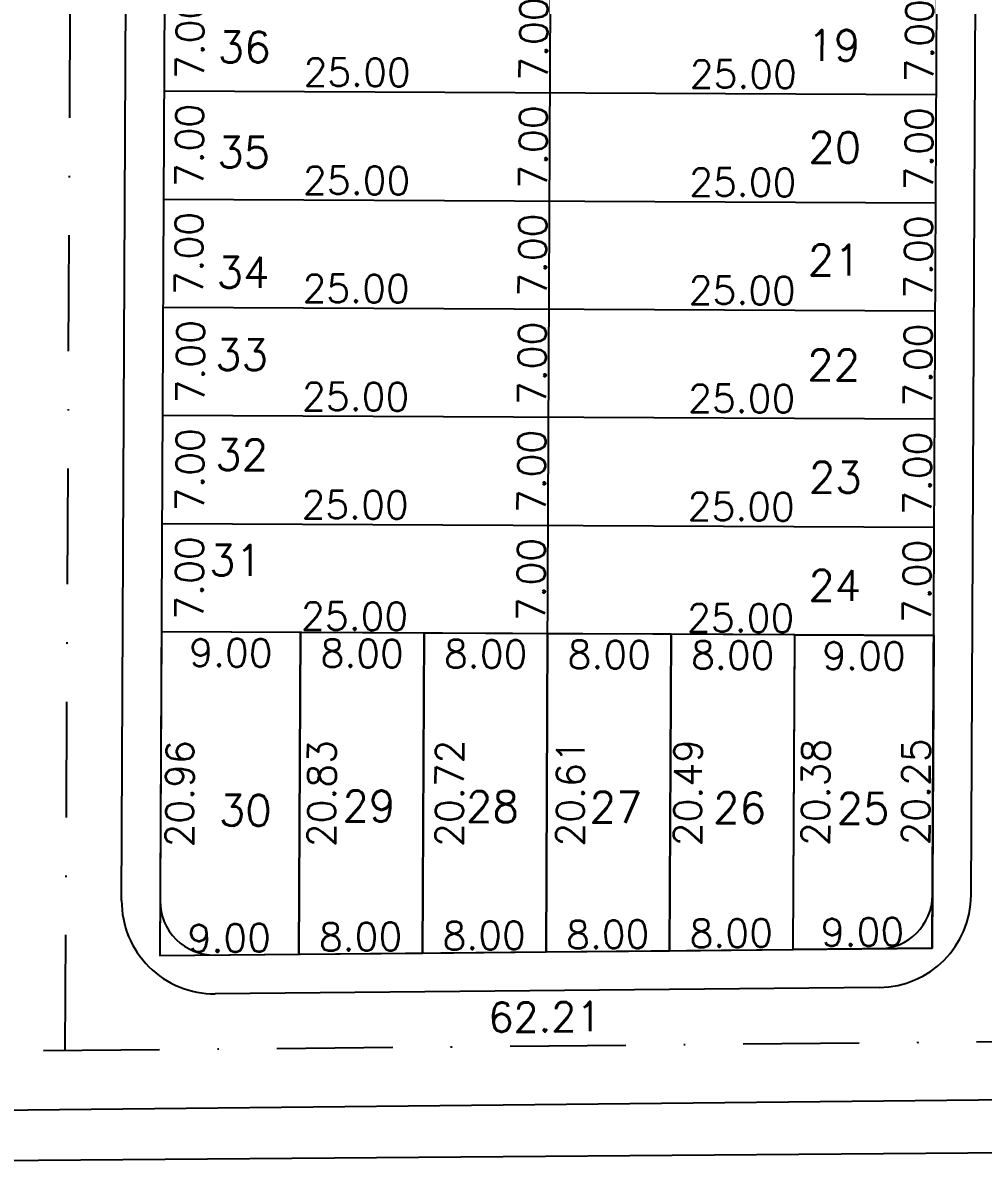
# Model space of a CAD drawing. Header units: millimetres. Extents: x -4430026 to 4783824, y 584 to 9593110.
# Drawn here: x 3167.3 to 3229.5, y 1505 to 1579.3 of the extents above; entities that cross this region are included whole.
import ezdxf
from ezdxf.enums import TextEntityAlignment as Align

# ---------------------------------------------------------------- set-up
doc = ezdxf.new("R2010")
doc.units = ezdxf.units.MM
doc.linetypes.add('DASHDOT', pattern=[1, 0.5, -0.25, 0, -0.25])
doc.linetypes.add('HIDDEN2', pattern=[0.1875, 0.125, -0.0625])
for name, color, linetype in [('BOUNDARY LOTES', 2, 'Continuous'), ('Calçada', 1, 'Continuous'), ('Cota', 8, 'Continuous'), ('COTAS', 8, 'Continuous'), ('curvas', 4, 'Continuous'), ('Lotes', 2, 'Continuous'), ('Numero de lotes', 5, 'Continuous'), ('Projeção', 8, 'HIDDEN2'), ('QUADRA', 4, 'Continuous')]:
    doc.layers.add(name, color=color, linetype=linetype)
doc.styles.add('arcad1', font='romans.shx')
doc.styles.add('ROMANS', font='romans.shx')
doc.dimstyles.new('BOLA100', dxfattribs={"dimscale": 0, "dimtxt": 1.9, "dimasz": 0.18, "dimexe": 0.18, "dimexo": 0.063, "dimgap": 0, "dimtad": 1, "dimzin": 4, "dimdsep": 46, "dimtxsty": 'ROMANS', "dimcen": 0.09, "dimse1": 1, "dimse2": 1, "dimsd1": 1, "dimsd2": 1, "dimclrt": 256, "dimaunit": 1, "dimadec": 4, "dimazin": 0, "dimtfac": 1.2, "dimtix": 1, "dimtmove": 2, "dimatfit": 3, "dimfxl": 1, "dimtvp": 2, "dimtolj": 1, "dimtzin": 4, "dimarcsym": 0})
doc.dimstyles.get("Standard").update_dxf_attribs({"dimtxt": 0.18, "dimasz": 0.18, "dimexe": 0.18, "dimexo": 0.0625, "dimgap": 0.09, "dimtad": 0, "dimtih": 1, "dimtoh": 1, "dimdec": 4, "dimzin": 0, "dimdsep": 46, "dimtxsty": 'Standard', "dimcen": 0.09, "dimadec": 0, "dimazin": 0, "dimtfac": 1, "dimtdec": 4, "dimtofl": 0, "dimtmove": 0, "dimatfit": 3, "dimfxl": 1, "dimtolj": 1, "dimtzin": 0, "dimarcsym": 0})

# ---------------------------------------------------------------- blocks, each defined once
blk = doc.blocks.new('*D13722')
at = {"layer": 'DEFPOINTS', "color": 0, "linetype": 'ByBlock'}
for p in [(3107.872, 1512.137), (3170.075, 1512.727), (3170.075, 1512.727)]:
    blk.add_point(p, dxfattribs=at)
at = {"layer": 'COTAS', "linetype": 'ByBlock', "insert": (3138.994, 1514.099), "char_height": 1.9, "attachment_point": 5, "rotation": 0.54386, "style": 'ROMANS'}
blk.add_mtext('\\A1;62.21', dxfattribs=at)
blk = doc.blocks.new('*D13723')
at = {"layer": 'DEFPOINTS', "color": 0, "linetype": 'ByBlock'}
for p in [(3232.279, 1513.318), (3232.279, 1513.318), (3170.075, 1512.727)]:
    blk.add_point(p, dxfattribs=at)
at = {"layer": 'COTAS', "linetype": 'ByBlock', "insert": (3201.129, 1514.92), "char_height": 1.9, "attachment_point": 5, "rotation": 0.54386, "style": 'ROMANS'}
blk.add_mtext('\\A1;62.21', dxfattribs=at)
blk = doc.blocks.new('*D13731')
at = {"layer": 'DEFPOINTS', "color": 0, "linetype": 'ByBlock'}
for p in [(3170.97, 1701.556), (3170.075, 1512.727), (3170.075, 1512.727)]:
    blk.add_point(p, dxfattribs=at)
at = {"layer": 'COTAS', "linetype": 'ByBlock', "insert": (3168.627, 1607.032), "char_height": 1.9, "attachment_point": 5, "rotation": 89.72858, "style": 'ROMANS'}
blk.add_mtext('\\A1;188.83', dxfattribs=at)
blk = doc.blocks.new('*D12544')
at = {"layer": 'DEFPOINTS', "color": 0}
for p in [(3217.303, 1539.654), (3222.305, 1539.63), (3217.207, 1519.275)]:
    blk.add_point(p, dxfattribs=at)
at = {"layer": 'Cota', "color": 41, "insert": (3218.657, 1529.458), "char_height": 1.8, "attachment_point": 5, "rotation": 89.72858, "style": 'ROMANS'}
blk.add_mtext('\\A1;20.38', dxfattribs=at)
blk = doc.blocks.new('*D12545')
at = {"layer": 'DEFPOINTS', "color": 0}
for p in [(3226.303, 1539.611), (3228.803, 1539.599), (3226.207, 1519.36)]:
    blk.add_point(p, dxfattribs=at)
at = {"layer": 'Cota', "color": 41, "insert": (3225.155, 1529.491), "char_height": 1.8, "attachment_point": 5, "rotation": 89.72858, "style": 'ROMANS'}
blk.add_mtext('\\A1;20.25', dxfattribs=at)
blk = doc.blocks.new('*D12546')
at = {"layer": 'DEFPOINTS', "color": 0}
for p in [(3209.303, 1539.691), (3214.031, 1539.669), (3209.206, 1519.199)]:
    blk.add_point(p, dxfattribs=at)
at = {"layer": 'Cota', "color": 41, "insert": (3210.383, 1529.44), "char_height": 1.8, "attachment_point": 5, "rotation": 89.72858, "style": 'ROMANS'}
blk.add_mtext('\\A1;20.49', dxfattribs=at)
blk = doc.blocks.new('*D12547')
at = {"layer": 'DEFPOINTS', "color": 0}
for p in [(3201.303, 1539.729), (3206.428, 1539.705), (3201.206, 1519.123)]:
    blk.add_point(p, dxfattribs=at)
at = {"layer": 'Cota', "color": 41, "insert": (3202.78, 1529.419), "char_height": 1.8, "attachment_point": 5, "rotation": 89.72858, "style": 'ROMANS'}
blk.add_mtext('\\A1;20.61', dxfattribs=at)
blk = doc.blocks.new('*D12548')
at = {"layer": 'DEFPOINTS', "color": 0}
for p in [(3193.304, 1539.767), (3198.602, 1539.742), (3193.205, 1519.047)]:
    blk.add_point(p, dxfattribs=at)
at = {"layer": 'Cota', "color": 41, "insert": (3194.953, 1529.399), "char_height": 1.8, "attachment_point": 5, "rotation": 89.72858, "style": 'ROMANS'}
blk.add_mtext('\\A1;20.72', dxfattribs=at)
blk = doc.blocks.new('*D12549')
at = {"layer": 'DEFPOINTS', "color": 0}
for p in [(3185.304, 1539.805), (3190.328, 1539.781), (3185.205, 1518.971)]:
    blk.add_point(p, dxfattribs=at)
at = {"layer": 'Cota', "color": 41, "insert": (3186.678, 1529.381), "char_height": 1.8, "attachment_point": 5, "rotation": 89.72858, "style": 'ROMANS'}
blk.add_mtext('\\A1;20.83', dxfattribs=at)
blk = doc.blocks.new('*D12550')
at = {"layer": 'DEFPOINTS', "color": 0}
for p in [(3176.304, 1539.848), (3176.204, 1518.886), (3181.036, 1518.863)]:
    blk.add_point(p, dxfattribs=at)
at = {"layer": 'Cota', "color": 41, "insert": (3177.485, 1529.361), "char_height": 1.8, "attachment_point": 5, "rotation": 89.72858, "style": 'ROMANS'}
blk.add_mtext('\\A1;20.96', dxfattribs=at)
blk = doc.blocks.new('*D12551')
at = {"layer": 'DEFPOINTS', "color": 0}
for p in [(3176.204, 1518.886), (3185.205, 1518.971), (3185.229, 1516.471)]:
    blk.add_point(p, dxfattribs=at)
at = {"layer": 'Cota', "color": 41, "insert": (3180.694, 1520.028), "char_height": 1.8, "attachment_point": 5, "rotation": 0.54386, "style": 'ROMANS'}
blk.add_mtext('\\A1;9.00', dxfattribs=at)
blk = doc.blocks.new('*D11640')
at = {"layer": 'DEFPOINTS', "color": 0}
for p in [(3185.205, 1518.971), (3193.205, 1519.047), (3193.229, 1516.547)]:
    blk.add_point(p, dxfattribs=at)
at = {"layer": 'Cota', "color": 41, "insert": (3189.195, 1520.109), "char_height": 1.8, "attachment_point": 5, "rotation": 0.54386, "style": 'ROMANS'}
blk.add_mtext('\\A1;8.00', dxfattribs=at)
blk = doc.blocks.new('*D11641')
at = {"layer": 'DEFPOINTS', "color": 0}
for p in [(3193.205, 1519.047), (3201.206, 1519.123), (3201.23, 1516.623)]:
    blk.add_point(p, dxfattribs=at)
at = {"layer": 'Cota', "color": 41, "insert": (3197.195, 1520.185), "char_height": 1.8, "attachment_point": 5, "rotation": 0.54386, "style": 'ROMANS'}
blk.add_mtext('\\A1;8.00', dxfattribs=at)
blk = doc.blocks.new('*D11642')
at = {"layer": 'DEFPOINTS', "color": 0}
for p in [(3201.206, 1519.123), (3209.206, 1519.199), (3209.23, 1516.699)]:
    blk.add_point(p, dxfattribs=at)
at = {"layer": 'Cota', "color": 41, "insert": (3205.196, 1520.261), "char_height": 1.8, "attachment_point": 5, "rotation": 0.54386, "style": 'ROMANS'}
blk.add_mtext('\\A1;8.00', dxfattribs=at)
blk = doc.blocks.new('*D11643')
at = {"layer": 'DEFPOINTS', "color": 0}
for p in [(3209.206, 1519.199), (3217.207, 1519.275), (3217.23, 1516.775)]:
    blk.add_point(p, dxfattribs=at)
at = {"layer": 'Cota', "color": 41, "insert": (3213.196, 1520.337), "char_height": 1.8, "attachment_point": 5, "rotation": 0.54386, "style": 'ROMANS'}
blk.add_mtext('\\A1;8.00', dxfattribs=at)
blk = doc.blocks.new('*D11644')
at = {"layer": 'DEFPOINTS', "color": 0}
for p in [(3217.207, 1519.275), (3226.207, 1519.36), (3226.231, 1516.86)]:
    blk.add_point(p, dxfattribs=at)
at = {"layer": 'Cota', "color": 41, "insert": (3221.697, 1520.417), "char_height": 1.8, "attachment_point": 5, "rotation": 0.54386, "style": 'ROMANS'}
blk.add_mtext('\\A1;9.00', dxfattribs=at)
blk = doc.blocks.new('*D11645')
at = {"layer": 'DEFPOINTS', "color": 0}
for p in [(3176.302, 1539.534), (3185.302, 1539.492), (3185.28, 1534.871)]:
    blk.add_point(p, dxfattribs=at)
at = {"layer": 'Cota', "color": 41, "insert": (3180.797, 1538.493), "char_height": 1.8, "attachment_point": 5, "rotation": 359.72858, "style": 'ROMANS'}
blk.add_mtext('\\A1;9.00', dxfattribs=at)
blk = doc.blocks.new('*D11646')
at = {"layer": 'DEFPOINTS', "color": 0}
for p in [(3185.302, 1539.492), (3193.302, 1539.454), (3193.28, 1534.834)]:
    blk.add_point(p, dxfattribs=at)
at = {"layer": 'Cota', "color": 41, "insert": (3189.297, 1538.452), "char_height": 1.8, "attachment_point": 5, "rotation": 359.72858, "style": 'ROMANS'}
blk.add_mtext('\\A1;8.00', dxfattribs=at)
blk = doc.blocks.new('*D11647')
at = {"layer": 'DEFPOINTS', "color": 0}
for p in [(3193.302, 1539.454), (3201.302, 1539.416), (3201.28, 1534.796)]:
    blk.add_point(p, dxfattribs=at)
at = {"layer": 'Cota', "color": 41, "insert": (3197.297, 1538.415), "char_height": 1.8, "attachment_point": 5, "rotation": 359.72858, "style": 'ROMANS'}
blk.add_mtext('\\A1;8.00', dxfattribs=at)
blk = doc.blocks.new('*D11648')
at = {"layer": 'DEFPOINTS', "color": 0}
for p in [(3201.302, 1539.416), (3209.302, 1539.378), (3209.28, 1534.758)]:
    blk.add_point(p, dxfattribs=at)
at = {"layer": 'Cota', "color": 41, "insert": (3205.297, 1538.377), "char_height": 1.8, "attachment_point": 5, "rotation": 359.72858, "style": 'ROMANS'}
blk.add_mtext('\\A1;8.00', dxfattribs=at)
blk = doc.blocks.new('*D11649')
at = {"layer": 'DEFPOINTS', "color": 0}
for p in [(3209.302, 1539.378), (3217.302, 1539.34), (3217.28, 1534.72)]:
    blk.add_point(p, dxfattribs=at)
at = {"layer": 'Cota', "color": 41, "insert": (3213.297, 1538.339), "char_height": 1.8, "attachment_point": 5, "rotation": 359.72858, "style": 'ROMANS'}
blk.add_mtext('\\A1;8.00', dxfattribs=at)
blk = doc.blocks.new('*D11650')
at = {"layer": 'DEFPOINTS', "color": 0}
for p in [(3217.302, 1539.34), (3226.302, 1539.297), (3226.28, 1534.677)]:
    blk.add_point(p, dxfattribs=at)
at = {"layer": 'Cota', "color": 41, "insert": (3221.797, 1538.298), "char_height": 1.8, "attachment_point": 5, "rotation": 359.72858, "style": 'ROMANS'}
blk.add_mtext('\\A1;9.00', dxfattribs=at)
blk = doc.blocks.new('*D11693')
at = {"layer": 'DEFPOINTS', "color": 0}
for p in [(3176.483, 1577.747), (3201.483, 1577.628), (3201.458, 1572.416)]:
    blk.add_point(p, dxfattribs=at)
at = {"layer": 'Cota', "color": 41, "insert": (3188.975, 1576.075), "char_height": 1.8, "attachment_point": 5, "rotation": 359.72858, "style": 'ROMANS'}
blk.add_mtext('\\A1;25.00', dxfattribs=at)
blk = doc.blocks.new('*D11694')
at = {"layer": 'DEFPOINTS', "color": 0}
for p in [(3201.483, 1577.628), (3226.483, 1577.51), (3226.458, 1572.298)]:
    blk.add_point(p, dxfattribs=at)
at = {"layer": 'Cota', "color": 41, "insert": (3213.975, 1575.957), "char_height": 1.8, "attachment_point": 5, "rotation": 359.72858, "style": 'ROMANS'}
blk.add_mtext('\\A1;25.00', dxfattribs=at)
blk = doc.blocks.new('*D11695')
at = {"layer": 'DEFPOINTS', "color": 0}
for p in [(3176.45, 1570.747), (3201.45, 1570.628), (3201.425, 1565.416)]:
    blk.add_point(p, dxfattribs=at)
at = {"layer": 'Cota', "color": 41, "insert": (3188.942, 1569.075), "char_height": 1.8, "attachment_point": 5, "rotation": 359.72858, "style": 'ROMANS'}
blk.add_mtext('\\A1;25.00', dxfattribs=at)
blk = doc.blocks.new('*D11696')
at = {"layer": 'DEFPOINTS', "color": 0}
for p in [(3201.45, 1570.628), (3226.45, 1570.51), (3226.425, 1565.298)]:
    blk.add_point(p, dxfattribs=at)
at = {"layer": 'Cota', "color": 41, "insert": (3213.942, 1568.957), "char_height": 1.8, "attachment_point": 5, "rotation": 359.72858, "style": 'ROMANS'}
blk.add_mtext('\\A1;25.00', dxfattribs=at)
blk = doc.blocks.new('*D11697')
at = {"layer": 'DEFPOINTS', "color": 0}
for p in [(3201.417, 1563.628), (3226.416, 1563.51), (3226.392, 1558.298)]:
    blk.add_point(p, dxfattribs=at)
at = {"layer": 'Cota', "color": 41, "insert": (3213.909, 1561.957), "char_height": 1.8, "attachment_point": 5, "rotation": 359.72858, "style": 'ROMANS'}
blk.add_mtext('\\A1;25.00', dxfattribs=at)
blk = doc.blocks.new('*D11698')
at = {"layer": 'DEFPOINTS', "color": 0}
for p in [(3176.384, 1556.747), (3201.383, 1556.628), (3201.359, 1551.416)]:
    blk.add_point(p, dxfattribs=at)
at = {"layer": 'Cota', "color": 41, "insert": (3188.876, 1555.076), "char_height": 1.8, "attachment_point": 5, "rotation": 359.72858, "style": 'ROMANS'}
blk.add_mtext('\\A1;25.00', dxfattribs=at)
blk = doc.blocks.new('*D11699')
at = {"layer": 'DEFPOINTS', "color": 0}
for p in [(3201.383, 1556.628), (3226.383, 1556.51), (3226.359, 1551.298)]:
    blk.add_point(p, dxfattribs=at)
at = {"layer": 'Cota', "color": 41, "insert": (3213.876, 1554.957), "char_height": 1.8, "attachment_point": 5, "rotation": 359.72858, "style": 'ROMANS'}
blk.add_mtext('\\A1;25.00', dxfattribs=at)
blk = doc.blocks.new('*D11857')
at = {"layer": 'DEFPOINTS', "color": 0}
for p in [(3176.351, 1549.747), (3201.35, 1549.629), (3201.326, 1544.417)]:
    blk.add_point(p, dxfattribs=at)
at = {"layer": 'Cota', "color": 41, "insert": (3188.843, 1548.076), "char_height": 1.8, "attachment_point": 5, "rotation": 359.72858, "style": 'ROMANS'}
blk.add_mtext('\\A1;25.00', dxfattribs=at)
blk = doc.blocks.new('*D11858')
at = {"layer": 'DEFPOINTS', "color": 0}
for p in [(3201.35, 1549.629), (3226.35, 1549.51), (3226.325, 1544.298)]:
    blk.add_point(p, dxfattribs=at)
at = {"layer": 'Cota', "color": 41, "insert": (3213.843, 1547.957), "char_height": 1.8, "attachment_point": 5, "rotation": 359.72858, "style": 'ROMANS'}
blk.add_mtext('\\A1;25.00', dxfattribs=at)
blk = doc.blocks.new('*D11859')
at = {"layer": 'DEFPOINTS', "color": 0}
for p in [(3176.316, 1542.534), (3201.316, 1542.416), (3201.291, 1537.204)]:
    blk.add_point(p, dxfattribs=at)
at = {"layer": 'Cota', "color": 41, "insert": (3188.809, 1540.863), "char_height": 1.8, "attachment_point": 5, "rotation": 359.72858, "style": 'ROMANS'}
blk.add_mtext('\\A1;25.00', dxfattribs=at)
blk = doc.blocks.new('*D11860')
at = {"layer": 'DEFPOINTS', "color": 0}
for p in [(3201.316, 1542.416), (3226.316, 1542.297), (3226.291, 1537.085)]:
    blk.add_point(p, dxfattribs=at)
at = {"layer": 'Cota', "color": 41, "insert": (3213.808, 1540.744), "char_height": 1.8, "attachment_point": 5, "rotation": 359.72858, "style": 'ROMANS'}
blk.add_mtext('\\A1;25.00', dxfattribs=at)
blk = doc.blocks.new('*D11861')
at = {"layer": 'DEFPOINTS', "color": 0}
for p in [(3177.775, 1546.841), (3181.73, 1546.822), (3177.741, 1539.841)]:
    blk.add_point(p, dxfattribs=at)
at = {"layer": 'Cota', "color": 41, "insert": (3178.114, 1543.339), "char_height": 1.8, "attachment_point": 5, "rotation": 89.72858, "style": 'ROMANS'}
blk.add_mtext('\\A1;7.00', dxfattribs=at)
blk = doc.blocks.new('*D11862')
at = {"layer": 'DEFPOINTS', "color": 0}
for p in [(3176.37, 1553.848), (3181.763, 1553.822), (3177.775, 1546.841)]:
    blk.add_point(p, dxfattribs=at)
at = {"layer": 'Cota', "color": 41, "insert": (3178.147, 1550.339), "char_height": 1.8, "attachment_point": 5, "rotation": 89.72858, "style": 'ROMANS'}
blk.add_mtext('\\A1;7.00', dxfattribs=at)
blk = doc.blocks.new('*D11863')
at = {"layer": 'DEFPOINTS', "color": 0}
for p in [(3176.403, 1560.848), (3181.797, 1560.822), (3176.37, 1553.848)]:
    blk.add_point(p, dxfattribs=at)
at = {"layer": 'Cota', "color": 41, "insert": (3178.18, 1557.339), "char_height": 1.8, "attachment_point": 5, "rotation": 89.72858, "style": 'ROMANS'}
blk.add_mtext('\\A1;7.00', dxfattribs=at)
blk = doc.blocks.new('*D11864')
at = {"layer": 'DEFPOINTS', "color": 0}
for p in [(3178.929, 1567.836), (3181.698, 1567.823), (3178.896, 1560.836)]:
    blk.add_point(p, dxfattribs=at)
at = {"layer": 'Cota', "color": 41, "insert": (3178.081, 1564.34), "char_height": 1.8, "attachment_point": 5, "rotation": 89.72858, "style": 'ROMANS'}
blk.add_mtext('\\A1;7.00', dxfattribs=at)
blk = doc.blocks.new('*D11865')
at = {"layer": 'DEFPOINTS', "color": 0}
for p in [(3181.731, 1574.822), (3181.731, 1574.822), (3178.929, 1567.836)]:
    blk.add_point(p, dxfattribs=at)
at = {"layer": 'Cota', "color": 41, "insert": (3178.115, 1571.34), "char_height": 1.8, "attachment_point": 5, "rotation": 89.72858, "style": 'ROMANS'}
blk.add_mtext('\\A1;7.00', dxfattribs=at)
blk = doc.blocks.new('*D11866')
at = {"layer": 'DEFPOINTS', "color": 0}
for p in [(3181.764, 1581.822), (3181.764, 1581.822), (3181.731, 1574.822)]:
    blk.add_point(p, dxfattribs=at)
at = {"layer": 'Cota', "color": 41, "insert": (3178.148, 1578.339), "char_height": 1.8, "attachment_point": 5, "rotation": 89.72858, "style": 'ROMANS'}
blk.add_mtext('\\A1;7.00', dxfattribs=at)
blk = doc.blocks.new('*D11890')
at = {"layer": 'DEFPOINTS', "color": 0}
for p in [(3201.502, 1581.729), (3201.469, 1574.729), (3203.989, 1574.717)]:
    blk.add_point(p, dxfattribs=at)
at = {"layer": 'Cota', "color": 41, "insert": (3200.406, 1578.234), "char_height": 1.8, "attachment_point": 5, "rotation": 89.72858, "style": 'ROMANS'}
blk.add_mtext('\\A1;7.00', dxfattribs=at)
blk = doc.blocks.new('*D11891')
at = {"layer": 'DEFPOINTS', "color": 0}
for p in [(3201.469, 1574.729), (3201.436, 1567.729), (3203.956, 1567.717)]:
    blk.add_point(p, dxfattribs=at)
at = {"layer": 'Cota', "color": 41, "insert": (3200.372, 1571.234), "char_height": 1.8, "attachment_point": 5, "rotation": 89.72858, "style": 'ROMANS'}
blk.add_mtext('\\A1;7.00', dxfattribs=at)
blk = doc.blocks.new('*D11892')
at = {"layer": 'DEFPOINTS', "color": 0}
for p in [(3201.436, 1567.729), (3201.403, 1560.729), (3203.923, 1560.717)]:
    blk.add_point(p, dxfattribs=at)
at = {"layer": 'Cota', "color": 41, "insert": (3200.339, 1564.234), "char_height": 1.8, "attachment_point": 5, "rotation": 89.72858, "style": 'ROMANS'}
blk.add_mtext('\\A1;7.00', dxfattribs=at)
blk = doc.blocks.new('*D11893')
at = {"layer": 'DEFPOINTS', "color": 0}
for p in [(3201.403, 1560.729), (3201.37, 1553.729), (3203.889, 1553.717)]:
    blk.add_point(p, dxfattribs=at)
at = {"layer": 'Cota', "color": 41, "insert": (3200.306, 1557.234), "char_height": 1.8, "attachment_point": 5, "rotation": 89.72858, "style": 'ROMANS'}
blk.add_mtext('\\A1;7.00', dxfattribs=at)
blk = doc.blocks.new('*D11894')
at = {"layer": 'DEFPOINTS', "color": 0}
for p in [(3201.37, 1553.729), (3201.337, 1546.729), (3203.856, 1546.717)]:
    blk.add_point(p, dxfattribs=at)
at = {"layer": 'Cota', "color": 41, "insert": (3200.273, 1550.234), "char_height": 1.8, "attachment_point": 5, "rotation": 89.72858, "style": 'ROMANS'}
blk.add_mtext('\\A1;7.00', dxfattribs=at)
blk = doc.blocks.new('*D11895')
at = {"layer": 'DEFPOINTS', "color": 0}
for p in [(3201.337, 1546.729), (3201.303, 1539.729), (3203.823, 1539.717)]:
    blk.add_point(p, dxfattribs=at)
at = {"layer": 'Cota', "color": 41, "insert": (3200.24, 1543.234), "char_height": 1.8, "attachment_point": 5, "rotation": 89.72858, "style": 'ROMANS'}
blk.add_mtext('\\A1;7.00', dxfattribs=at)
blk = doc.blocks.new('*D11896')
at = {"layer": 'DEFPOINTS', "color": 0}
for p in [(3226.336, 1546.611), (3228.836, 1546.599), (3226.303, 1539.611)]:
    blk.add_point(p, dxfattribs=at)
at = {"layer": 'Cota', "color": 41, "insert": (3225.22, 1543.116), "char_height": 1.8, "attachment_point": 5, "rotation": 89.72858, "style": 'ROMANS'}
blk.add_mtext('\\A1;7.00', dxfattribs=at)
blk = doc.blocks.new('*D11897')
at = {"layer": 'DEFPOINTS', "color": 0}
for p in [(3226.369, 1553.611), (3228.869, 1553.599), (3226.336, 1546.611)]:
    blk.add_point(p, dxfattribs=at)
at = {"layer": 'Cota', "color": 41, "insert": (3225.253, 1550.116), "char_height": 1.8, "attachment_point": 5, "rotation": 89.72858, "style": 'ROMANS'}
blk.add_mtext('\\A1;7.00', dxfattribs=at)
blk = doc.blocks.new('*D11898')
at = {"layer": 'DEFPOINTS', "color": 0}
for p in [(3226.403, 1560.611), (3228.903, 1560.599), (3226.369, 1553.611)]:
    blk.add_point(p, dxfattribs=at)
at = {"layer": 'Cota', "color": 41, "insert": (3225.286, 1557.116), "char_height": 1.8, "attachment_point": 5, "rotation": 89.72858, "style": 'ROMANS'}
blk.add_mtext('\\A1;7.00', dxfattribs=at)
blk = doc.blocks.new('*D11899')
at = {"layer": 'DEFPOINTS', "color": 0}
for p in [(3226.436, 1567.611), (3228.936, 1567.599), (3226.403, 1560.611)]:
    blk.add_point(p, dxfattribs=at)
at = {"layer": 'Cota', "color": 41, "insert": (3225.319, 1564.116), "char_height": 1.8, "attachment_point": 5, "rotation": 89.72858, "style": 'ROMANS'}
blk.add_mtext('\\A1;7.00', dxfattribs=at)
blk = doc.blocks.new('*D11900')
at = {"layer": 'DEFPOINTS', "color": 0}
for p in [(3226.469, 1574.611), (3228.969, 1574.599), (3226.436, 1567.611)]:
    blk.add_point(p, dxfattribs=at)
at = {"layer": 'Cota', "color": 41, "insert": (3225.352, 1571.116), "char_height": 1.8, "attachment_point": 5, "rotation": 89.72858, "style": 'ROMANS'}
blk.add_mtext('\\A1;7.00', dxfattribs=at)
blk = doc.blocks.new('*D11901')
at = {"layer": 'DEFPOINTS', "color": 0}
for p in [(3226.502, 1581.61), (3229.002, 1581.599), (3226.469, 1574.611)]:
    blk.add_point(p, dxfattribs=at)
at = {"layer": 'Cota', "color": 41, "insert": (3225.386, 1578.116), "char_height": 1.8, "attachment_point": 5, "rotation": 89.72858, "style": 'ROMANS'}
blk.add_mtext('\\A1;7.00', dxfattribs=at)
blk = doc.blocks.new('*D9537')
at = {"layer": 'DEFPOINTS', "color": 0}
for p in [(3176.417, 1563.747), (3201.417, 1563.628), (3201.392, 1558.416)]:
    blk.add_point(p, dxfattribs=at)
at = {"layer": 'Cota', "color": 41, "insert": (3188.909, 1562.076), "char_height": 1.8, "attachment_point": 5, "rotation": 359.72858, "style": 'ROMANS'}
blk.add_mtext('\\A1;25.00', dxfattribs=at)

msp = doc.modelspace()

# ---------------------------------------------------------------- linework, layer by layer
at = {"layer": 'BOUNDARY LOTES', "elevation": 2.439}
for points in [[(3176.304, 1539.848), (3176.204, 1518.886), (3185.205, 1518.971), (3185.304, 1539.805), (3176.304, 1539.848)], [(3185.304, 1539.805), (3185.205, 1518.971), (3193.205, 1519.047), (3193.304, 1539.767), (3185.304, 1539.805)], [(3193.304, 1539.767), (3193.205, 1519.047), (3201.206, 1519.123), (3201.303, 1539.729), (3193.304, 1539.767)], [(3201.303, 1539.729), (3201.206, 1519.123), (3209.206, 1519.199), (3209.303, 1539.691), (3201.303, 1539.729)], [(3209.303, 1539.691), (3209.206, 1519.199), (3217.207, 1519.275), (3217.303, 1539.654), (3209.303, 1539.691)], [(3217.303, 1539.654), (3226.303, 1539.611), (3226.207, 1519.36), (3217.207, 1519.275), (3217.303, 1539.654)]]:
    msp.add_lwpolyline(points, dxfattribs=at)
at = {"layer": 'Calçada'}
for p, q in [((3173.721, 1522.448, 2.439), (3174.505, 1687.808, 2.439)), ((3228.724, 1522.799, 2.439), (3229.498, 1686.183, 2.439)), ((3222.781, 1516.828, 2.439), (3179.778, 1516.419, 2.439))]:
    msp.add_line(p, q, dxfattribs=at)
at = {"layer": 'Calçada', "lineweight": -3}
msp.add_line((3396.168, 1511.273, 2.439), (2868.585, 1505.731), dxfattribs=at)
at = {"layer": 'Calçada'}
for centre, start, end in [((3222.724, 1522.827, 2.439), 270.54386, 359.72858), ((3179.721, 1522.419, 2.439), 179.72858, 270.54386)]:
    msp.add_arc(centre, 6, start, end, dxfattribs=at)
at = {"layer": 'curvas'}
for centre, start, end in [((3222.724, 1522.827, 2.439), 270.54386, 359.72858), ((3179.721, 1522.419, 2.439), 179.72858, 270.54386)]:
    msp.add_arc(centre, 3.5, start, end, dxfattribs=at)
at = {"layer": 'Lotes'}
for p, q in [((3201.206, 1519.123, 2.439), (3202.023, 1691.679, 2.439)), ((3226.469, 1574.611, 2.439), (3176.47, 1574.847, 2.439)), ((3226.436, 1567.611, 2.439), (3176.436, 1567.847, 2.439)), ((3226.403, 1560.611, 2.439), (3176.403, 1560.848, 2.439)), ((3226.369, 1553.611, 2.439), (3176.37, 1553.848, 2.439)), ((3226.336, 1546.611, 2.439), (3176.337, 1546.848, 2.439)), ((3226.303, 1539.611, 2.439), (3176.304, 1539.848, 2.439)), ((3185.205, 1518.971, 2.439), (3185.303, 1539.592, 2.439)), ((3193.205, 1519.047, 2.439), (3193.303, 1539.554, 2.439)), ((3209.206, 1519.199, 2.439), (3209.302, 1539.478, 2.439)), ((3217.207, 1519.275, 2.439), (3217.302, 1539.44, 2.439))]:
    msp.add_line(p, q, dxfattribs=at)
at = {"layer": 'Projeção', "linetype": 'DASHDOT', "ltscale": 15}
for p, q in [((3170.075, 1512.727, 2.439), (3170.97, 1701.556, 2.439)), ((3629.153, 1517.085, 2.439), (2417.533, 1505.584, 2.439))]:
    msp.add_line(p, q, dxfattribs=at)
at = {"layer": 'QUADRA'}
for p, q in [((3226.207, 1519.36, 2.439), (3227.026, 1692.142, 2.439)), ((3177.021, 1691.216, 2.439), (3176.204, 1518.886, 2.439)), ((3176.204, 1518.886, 2.439), (3226.207, 1519.36, 2.439)), ((3620.382, 1509.203, -39.117), (2911.618, 1503.589))]:
    msp.add_line(p, q, dxfattribs=at)

# ---------------------------------------------------------------- texts
at = {"layer": 'Numero de lotes', "style": 'arcad1'}
for s, p in [('36', (3181.661, 1577.707, 2.439)), ('19', (3219.838, 1577.82, 2.439)), ('35', (3181.629, 1570.901, 2.439)), ('20', (3219.898, 1571.213, 2.439)), ('21', (3219.864, 1563.92, 2.439)), ('34', (3181.592, 1563.125, 2.439)), ('33', (3181.492, 1557.794, 2.439)), ('22', (3219.832, 1557.131, 2.439)), ('32', (3181.492, 1551.315, 2.439)), ('23', (3219.937, 1549.854, 2.439)), ('31', (3181.1, 1544.487, 2.439)), ('24', (3219.904, 1542.854, 2.439)), ('30', (3181.732, 1528.297, 2.439)), ('29', (3189.734, 1528.573, 2.439)), ('28', (3197.734, 1528.535, 2.439)), ('27', (3205.734, 1528.497, 2.439)), ('26', (3213.733, 1528.459, 2.439)), ('25', (3221.733, 1528.421, 2.439))]:
    msp.add_text(s, height=2, rotation=359.72858, dxfattribs=at).set_placement(p, align=Align.MIDDLE_CENTER)

# ---------------------------------------------------------------- dimensions: what is measured, and where the dimension line sits
at = {"layer": 'Cota'}
for base, p1, p2, angle, picture, middle in [((3181.764, 1581.822, 2.439), (3181.731, 1574.822, 2.439), (3181.764, 1581.822, 2.439), 269.72858, '*D11866', (3178.148, 1578.339, 2.439)), ((3203.989, 1574.717, 2.439), (3201.502, 1581.729, 2.439), (3201.469, 1574.729, 2.439), 89.72858, '*D11890', (3200.406, 1578.234, 2.439)), ((3229.002, 1581.599, 2.439), (3226.469, 1574.611, 2.439), (3226.502, 1581.61, 2.439), 269.72858, '*D11901', (3225.386, 1578.116, 2.439)), ((3226.458, 1572.298, 2.439), (3201.483, 1577.628, 2.439), (3226.483, 1577.51, 2.439), 179.72858, '*D11694', (3213.975, 1575.957, 2.439)), ((3181.731, 1574.822, 2.439), (3178.929, 1567.836, 2.439), (3181.731, 1574.822, 2.439), 269.72858, '*D11865', (3178.115, 1571.34, 2.439)), ((3203.956, 1567.717, 2.439), (3201.469, 1574.729, 2.439), (3201.436, 1567.729, 2.439), 89.72858, '*D11891', (3200.372, 1571.234, 2.439)), ((3228.969, 1574.599, 2.439), (3226.436, 1567.611, 2.439), (3226.469, 1574.611, 2.439), 269.72858, '*D11900', (3225.352, 1571.116, 2.439)), ((3226.425, 1565.298, 2.439), (3201.45, 1570.628, 2.439), (3226.45, 1570.51, 2.439), 179.72858, '*D11696', (3213.942, 1568.957, 2.439)), ((3203.923, 1560.717, 2.439), (3201.436, 1567.729, 2.439), (3201.403, 1560.729, 2.439), 89.72858, '*D11892', (3200.339, 1564.234, 2.439)), ((3228.936, 1567.599, 2.439), (3226.403, 1560.611, 2.439), (3226.436, 1567.611, 2.439), 269.72858, '*D11899', (3225.319, 1564.116, 2.439)), ((3226.392, 1558.298, 2.439), (3201.417, 1563.628, 2.439), (3226.416, 1563.51, 2.439), 179.72858, '*D11697', (3213.909, 1561.957, 2.439)), ((3181.797, 1560.822, 2.439), (3176.37, 1553.848, 2.439), (3176.403, 1560.848, 2.439), 269.72858, '*D11863', (3178.18, 1557.339, 2.439)), ((3203.889, 1553.717, 2.439), (3201.403, 1560.729, 2.439), (3201.37, 1553.729, 2.439), 89.72858, '*D11893', (3200.306, 1557.234, 2.439)), ((3228.903, 1560.599, 2.439), (3226.369, 1553.611, 2.439), (3226.403, 1560.611, 2.439), 269.72858, '*D11898', (3225.286, 1557.116, 2.439)), ((3226.359, 1551.298, 2.439), (3201.383, 1556.628, 2.439), (3226.383, 1556.51, 2.439), 179.72858, '*D11699', (3213.876, 1554.957, 2.439)), ((3181.763, 1553.822, 2.439), (3177.775, 1546.841, 2.439), (3176.37, 1553.848, 2.439), 269.72858, '*D11862', (3178.147, 1550.339, 2.439)), ((3203.856, 1546.717, 2.439), (3201.37, 1553.729, 2.439), (3201.337, 1546.729, 2.439), 89.72858, '*D11894', (3200.273, 1550.234, 2.439)), ((3228.869, 1553.599, 2.439), (3226.336, 1546.611, 2.439), (3226.369, 1553.611, 2.439), 269.72858, '*D11897', (3225.253, 1550.116, 2.439)), ((3226.325, 1544.298, 2.439), (3201.35, 1549.629, 2.439), (3226.35, 1549.51, 2.439), 179.72858, '*D11858', (3213.843, 1547.957, 2.439)), ((3203.823, 1539.717, 2.439), (3201.337, 1546.729, 2.439), (3201.303, 1539.729, 2.439), 89.72858, '*D11895', (3200.24, 1543.234, 2.439)), ((3226.291, 1537.085, 2.439), (3201.316, 1542.416, 2.439), (3226.316, 1542.297, 2.439), 179.72858, '*D11860', (3213.808, 1540.744, 2.439)), ((3193.28, 1534.834, 2.439), (3185.302, 1539.492, 2.439), (3193.302, 1539.454, 2.439), 179.72858, '*D11646', (3189.297, 1538.452, 2.439)), ((3201.28, 1534.796, 2.439), (3193.302, 1539.454, 2.439), (3201.302, 1539.416, 2.439), 179.72858, '*D11647', (3197.297, 1538.415, 2.439)), ((3209.28, 1534.758, 2.439), (3201.302, 1539.416, 2.439), (3209.302, 1539.378, 2.439), 179.72858, '*D11648', (3205.297, 1538.377, 2.439)), ((3217.28, 1534.72, 2.439), (3209.302, 1539.378, 2.439), (3217.302, 1539.34, 2.439), 179.72858, '*D11649', (3213.297, 1538.339, 2.439)), ((3226.28, 1534.677, 2.439), (3217.302, 1539.34, 2.439), (3226.302, 1539.297, 2.439), 179.72858, '*D11650', (3221.797, 1538.298, 2.439)), ((3193.229, 1516.547, 2.439), (3185.205, 1518.971, 2.439), (3193.205, 1519.047, 2.439), 180.54386, '*D11640', (3189.195, 1520.109, 2.439)), ((3201.23, 1516.623, 2.439), (3193.205, 1519.047, 2.439), (3201.206, 1519.123, 2.439), 180.54386, '*D11641', (3197.195, 1520.185, 2.439)), ((3209.23, 1516.699, 2.439), (3201.206, 1519.123, 2.439), (3209.206, 1519.199, 2.439), 180.54386, '*D11642', (3205.196, 1520.261, 2.439)), ((3217.23, 1516.775, 2.439), (3209.206, 1519.199, 2.439), (3217.207, 1519.275, 2.439), 180.54386, '*D11643', (3213.196, 1520.337, 2.439)), ((3226.231, 1516.86, 2.439), (3217.207, 1519.275, 2.439), (3226.207, 1519.36, 2.439), 180.54386, '*D11644', (3221.697, 1520.417, 2.439))]:
    dim = msp.add_linear_dim(base=base, p1=p1, p2=p2, angle=angle, dimstyle='Standard', override={"dimtxt": 1.8, "dimexo": 0.063, "dimgap": 0, "dimtih": 0, "dimtoh": 0, "dimdec": 2, "dimzin": 4, "dimtxsty": 'ROMANS', "dimse1": 1, "dimse2": 1, "dimsd1": 1, "dimsd2": 1, "dimclrt": 41, "dimtfac": 1.2, "dimtdec": 2, "dimtix": 1, "dimtofl": 1, "dimtmove": 2, "dimfxl": 0.18, "dimfxlon": 1, "dimtvp": 2, "dimtzin": 4}, dxfattribs=at)
    dim.commit()
    dim.dimension.update_dxf_attribs({"geometry": picture, "text_midpoint": middle})
for p1, p2, distance, picture, middle in [((3176.483, 1577.747, 2.439), (3201.483, 1577.628, 2.439), -5.212, '*D11693', (3188.975, 1576.075, 2.439)), ((3176.45, 1570.747, 2.439), (3201.45, 1570.628, 2.439), -5.212, '*D11695', (3188.942, 1569.075, 2.439)), ((3178.896, 1560.836, 2.439), (3178.929, 1567.836, 2.439), -2.769, '*D11864', (3178.081, 1564.34, 2.439)), ((3176.417, 1563.747, 2.439), (3201.417, 1563.628, 2.439), -5.212, '*D9537', (3188.909, 1562.076, 2.439)), ((3176.384, 1556.747, 2.439), (3201.383, 1556.628, 2.439), -5.212, '*D11698', (3188.876, 1555.076, 2.439)), ((3176.351, 1549.747, 2.439), (3201.35, 1549.629, 2.439), -5.212, '*D11857', (3188.843, 1548.076, 2.439)), ((3177.741, 1539.841, 2.439), (3177.775, 1546.841, 2.439), -3.956, '*D11861', (3178.114, 1543.339, 2.439)), ((3226.303, 1539.611, 2.439), (3226.336, 1546.611, 2.439), -2.5, '*D11896', (3225.22, 1543.116, 2.439)), ((3176.316, 1542.534, 2.439), (3201.316, 1542.416, 2.439), -5.212, '*D11859', (3188.809, 1540.863, 2.439)), ((3176.304, 1539.848, 2.439), (3176.204, 1518.886, 2.439), 4.831, '*D12550', (3177.485, 1529.361, 2.439)), ((3176.302, 1539.534, 2.439), (3185.302, 1539.492, 2.439), -4.62, '*D11645', (3180.797, 1538.493, 2.439)), ((3185.205, 1518.971, 2.439), (3185.304, 1539.805, 2.439), -5.024, '*D12549', (3186.678, 1529.381, 2.439)), ((3193.205, 1519.047, 2.439), (3193.304, 1539.767, 2.439), -5.298, '*D12548', (3194.953, 1529.399, 2.439)), ((3201.206, 1519.123, 2.439), (3201.303, 1539.729, 2.439), -5.125, '*D12547', (3202.78, 1529.419, 2.439)), ((3209.206, 1519.199, 2.439), (3209.303, 1539.691, 2.439), -4.728, '*D12546', (3210.383, 1529.44, 2.439)), ((3217.207, 1519.275, 2.439), (3217.303, 1539.654, 2.439), -5.002, '*D12544', (3218.657, 1529.458, 2.439)), ((3226.207, 1519.36, 2.439), (3226.303, 1539.611, 2.439), -2.5, '*D12545', (3225.155, 1529.491, 2.439)), ((3176.204, 1518.886, 2.439), (3185.205, 1518.971, 2.439), -2.5, '*D12551', (3180.694, 1520.028, 2.439))]:
    dim = msp.add_aligned_dim(p1=p1, p2=p2, distance=distance, dimstyle='Standard', override={"dimtxt": 1.8, "dimexo": 0.063, "dimgap": 0, "dimtih": 0, "dimtoh": 0, "dimdec": 2, "dimzin": 4, "dimtxsty": 'ROMANS', "dimse1": 1, "dimse2": 1, "dimsd1": 1, "dimsd2": 1, "dimclrt": 41, "dimtfac": 1.2, "dimtdec": 2, "dimtix": 1, "dimtofl": 1, "dimtmove": 2, "dimfxl": 0.18, "dimfxlon": 1, "dimtvp": 2, "dimtzin": 4}, dxfattribs=at)
    dim.commit()
    dim.dimension.update_dxf_attribs({"geometry": picture, "text_midpoint": middle})
at = {"layer": 'COTAS', "linetype": 'ByBlock'}
for base, p1, p2, angle, picture, middle in [((3170.075, 1512.727, 2.439), (3170.97, 1701.556, 2.439), (3170.075, 1512.727, 2.439), 269.72858, '*D13731', (3168.627, 1607.032, 2.439)), ((3232.279, 1513.318, 2.439), (3170.075, 1512.727, 2.439), (3232.279, 1513.318, 2.439), 0.54386, '*D13723', (3201.129, 1514.92, 2.439)), ((3170.075, 1512.727, 2.439), (3107.872, 1512.137, 2.439), (3170.075, 1512.727, 2.439), 0.54386, '*D13722', (3138.994, 1514.099, 2.439))]:
    dim = msp.add_linear_dim(base=base, p1=p1, p2=p2, angle=angle, dimstyle='BOLA100', override={"dimscale": 1, "dimfxl": 0.18}, dxfattribs=at)
    dim.commit()
    dim.dimension.update_dxf_attribs({"geometry": picture, "text_midpoint": middle, "dimtype": 161})

doc.saveas('drawing.dxf')
